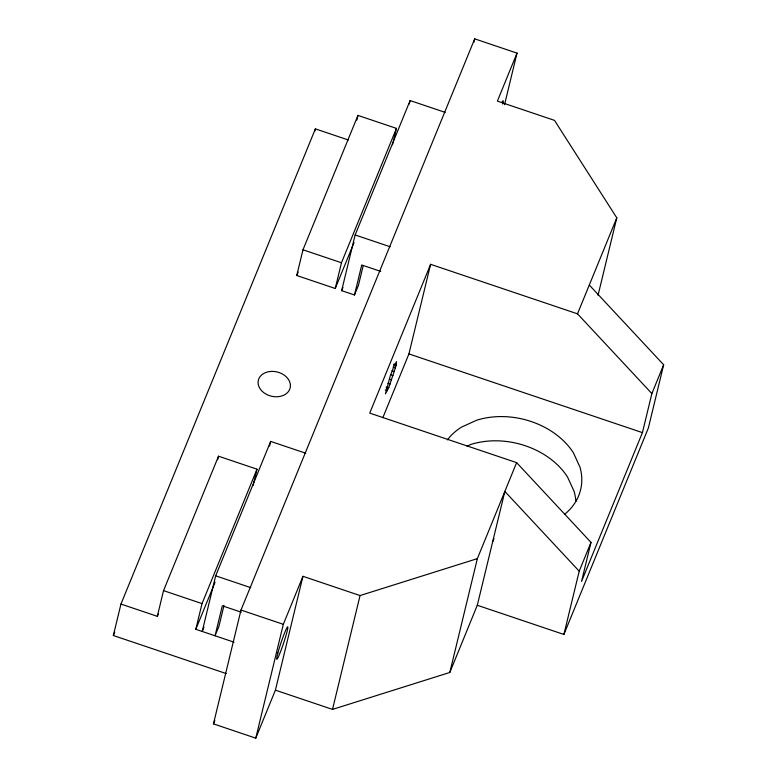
<?xml version="1.0" encoding="UTF-8"?>
<svg xmlns="http://www.w3.org/2000/svg" width="777" height="777" viewBox="0 0 777 777"><rect width="100%" height="100%" fill="white"/><g stroke="black" fill="none" stroke-linecap="round" stroke-linejoin="round"><path stroke-width="1.17" d="M396.134 364.879L396.571 361.664L394.493 364.879L390.375 375.641L385.431 393.861L388.753 387.655L395.376 367.88L396.134 364.879L393.852 364.112M226.253 673.581L113.345 635.518L120.959 604.059L315.384 128.875L348.339 139.986M120.959 604.059L157.323 616.326L163.529 590.627L218.522 456.216L257.012 469.182L253.059 485.538M217.677 459.722L218.522 456.216M314.821 131.206L315.384 128.875M234.013 642.171L195.814 629.292L202.02 603.593L257.012 469.182M305.75 453.224L270.668 441.404L215.676 575.825L202.224 631.448L203.972 627.185M354.04 242.57L335.246 288.481L296.765 275.514L302.981 249.796L357.964 115.414L396.455 128.39L392.492 144.755M223.999 605.429L218.988 626.175L215.054 635.78L222.309 605.807L241.258 612.189M269.551 446.047L270.668 441.404M356.837 120.085L357.964 115.414M516.627 462.636L590.986 542.375L581.546 581.429L642.424 432.624L651.874 393.58L577.505 313.83L430.604 264.316L369.726 413.111L516.627 462.636L477.35 558.634L360.052 595.561L302.952 576.311L275.408 690.151L255.769 738.15L213.461 723.882L240.996 610.052L474.708 38.85L517.016 53.118L504.526 104.749M335.246 288.481L341.472 262.762L396.455 128.39M363.16 265.773L358.42 285.382L354.487 294.978L341.657 290.656L355.138 234.965L410.12 100.563L445.211 112.393M354.487 294.978L361.742 264.996L380.711 271.387M255.769 738.15L283.314 624.319L302.952 576.311M409.275 104.05L410.12 100.563M473.853 42.366L474.708 38.85M382.838 417.686L408.925 353.914L430.604 264.316M275.408 690.151L332.517 709.401L360.052 595.561M332.517 709.401L449.815 672.464L477.35 558.634M477.301 605.264L504.846 491.433L579.205 571.182L563.898 634.459L477.301 605.264L449.815 672.464M598.047 295.289L616.792 217.832L554.487 120.367L497.377 101.117L517.016 53.118M589.296 285.033L663.655 364.782L648.348 428.059L563.898 634.459M113.345 635.518L114.724 632.148M157.323 616.326L158.236 614.083M296.765 275.514L298.135 272.154M195.814 629.292L215.054 582.245M341.657 290.656L342.968 287.461M213.461 723.882L214.831 720.541M577.505 313.83L616.792 217.832M492.618 541.987L493.978 538.665M579.205 571.182L590.986 542.375M651.874 393.58L663.655 364.782M467.016 446.183L470.813 444.444A72.397 55.05 13.6 0 1 567.569 477.068L574.096 491.336A72.397 55.05 13.6 0 1 575.854 501.505M355.138 234.965L390.229 246.785M302.981 249.796L341.472 262.762M408.925 353.914L642.424 432.624M393.638 364.957L395.92 365.734M393.094 367.113L395.376 367.88M392.035 370.784L394.327 371.552M390.753 374.873L393.045 375.65M389.335 379.118L391.627 379.885M387.878 383.207L390.161 383.984M386.47 386.878L388.753 387.655M386.111 387.733L388.403 388.5M385.217 389.879L387.5 390.646M215.676 575.825L250.757 587.645M240.996 610.052L283.314 624.319M163.529 590.627L202.02 603.593M502.156 101.942A17.133 1.282 -71.4 0 1 502.777 104.06M564.966 514.015A72.397 55.05 13.6 0 0 579.963 467.103L573.426 452.836A72.397 55.05 13.6 0 0 476.67 420.221L461.46 427.156A72.397 55.05 13.6 0 0 447.406 439.879M277.884 652.913L277.136 655.914A17.133 1.282 -71.4 0 0 278.778 655.924L280.031 652.923A17.133 1.282 -71.4 0 0 286.655 633.158L287.403 630.157A17.133 1.282 -71.4 0 0 285.761 630.147L284.508 633.148A17.133 1.282 -71.4 0 0 277.884 652.913M262.403 391.491A16.366 12.451 13.6 0 0 289.714 389.287A16.366 12.451 13.6 0 0 270.61 371.445A16.366 12.451 13.6 0 0 262.403 391.491"/></g></svg>
